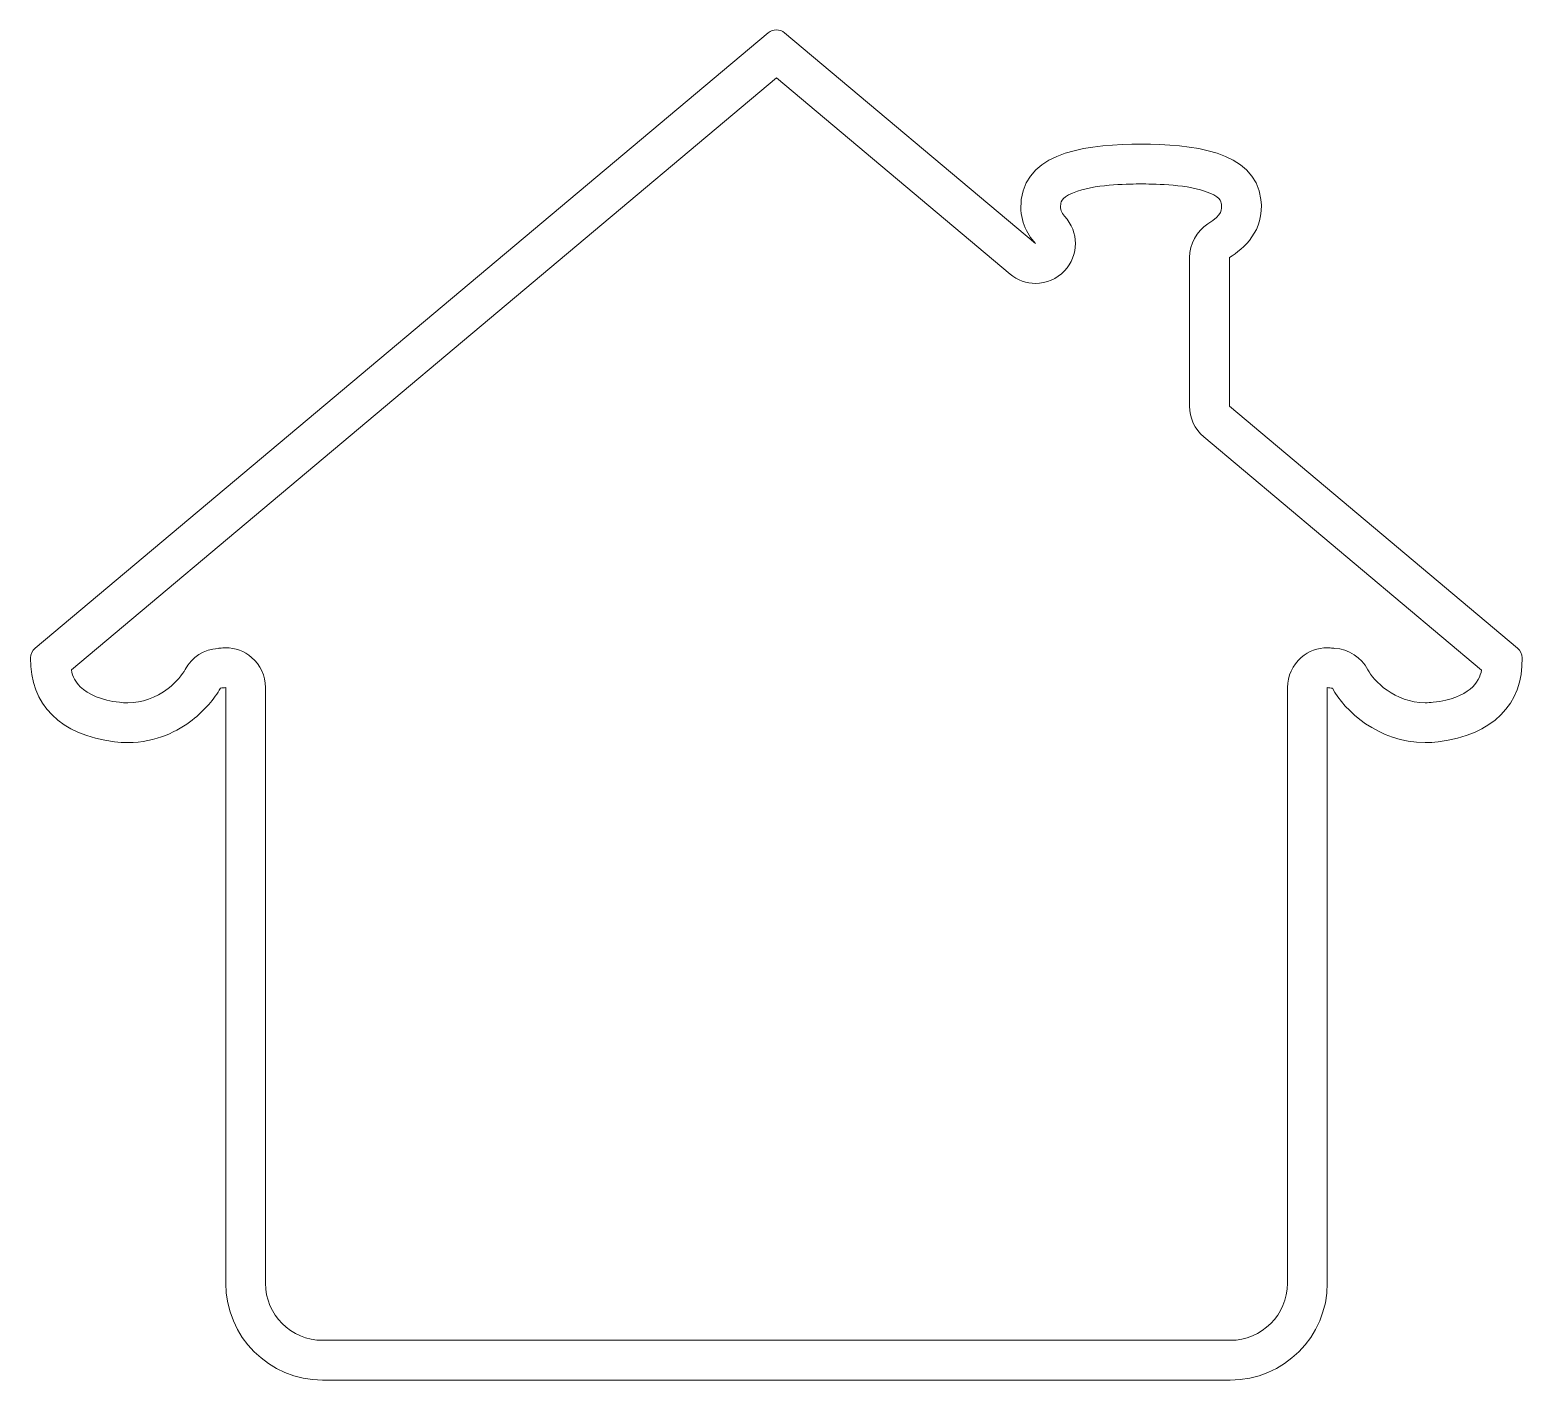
# Model space of a CAD drawing. Header units: millimetres. Extents: x -179 to 704, y -319 to -8.
# Drawn here: x 538.2 to 704.2, y -318.8 to -168.8 of the extents above; entities that cross this region are included whole.
import ezdxf

# ---------------------------------------------------------------- set-up
doc = ezdxf.new("R2010")
doc.units = ezdxf.units.MM
doc.header["$MEASUREMENT"] = 0
doc.layers.add('Layer1', color=7, linetype='Continuous')

msp = doc.modelspace()

# ---------------------------------------------------------------- linework, layer by layer
at = {"layer": 'Layer1', "lineweight": 0}
for points, knots in [([(621.19, -168.84), (620.87, -168.84), (620.54, -168.95), (620.28, -169.17), (620.28, -169.17), (538.79, -237.54), (538.79, -237.54), (538.48, -237.81), (538.3, -238.19), (538.29, -238.6), (538.21, -243.8), (541.61, -247.2), (547.63, -247.93), (548.13, -247.99), (548.62, -248.02), (549.09, -248.02), (552.27, -248.02), (554.71, -246.7), (556.26, -245.51), (557.6, -244.48), (558.76, -243.14), (559.38, -241.96), (559.58, -241.95), (559.78, -241.93), (559.98, -241.9), (559.98, -241.9), (559.98, -308.07), (559.98, -308.07), (559.98, -314.01), (564.81, -318.84), (570.74, -318.84), (570.74, -318.84), (671.63, -318.84), (671.63, -318.84), (677.58, -318.84), (682.42, -314.01), (682.42, -308.07), (682.42, -308.07), (682.42, -241.91), (682.42, -241.91), (682.61, -241.94), (682.8, -241.95), (683, -241.97), (684.28, -244.44), (688.09, -248.01), (693.31, -248.01), (693.31, -248.01), (693.31, -248.01), (693.31, -248.01), (693.78, -248.01), (694.26, -247.99), (694.75, -247.93), (700.79, -247.2), (704.19, -243.79), (704.07, -238.59), (704.06, -238.19), (703.88, -237.81), (703.57, -237.54), (703.57, -237.54), (671.53, -210.65), (671.53, -210.65), (671.53, -210.65), (671.53, -194.13), (671.53, -194.13), (673.14, -193.1), (675.46, -191.21), (675.04, -187.69), (674.39, -182.18), (667.13, -181.54), (661.72, -181.54), (656.32, -181.54), (649.06, -182.18), (648.41, -187.69), (648.15, -189.9), (648.96, -191.46), (650, -192.57), (650, -192.57), (622.1, -169.17), (622.1, -169.17), (621.83, -168.95), (621.51, -168.84), (621.19, -168.84), (621.19, -168.84), (621.19, -168.84), (621.19, -168.84)], [0, 0, 0, 0, 1, 1, 1, 2, 2, 2, 3, 3, 3, 4, 4, 4, 5, 5, 5, 6, 6, 6, 7, 7, 7, 8, 8, 8, 9, 9, 9, 10, 10, 10, 11, 11, 11, 12, 12, 12, 13, 13, 13, 14, 14, 14, 15, 15, 15, 16, 16, 16, 17, 17, 17, 18, 18, 18, 19, 19, 19, 20, 20, 20, 21, 21, 21, 22, 22, 22, 23, 23, 23, 24, 24, 24, 25, 25, 25, 26, 26, 26, 27, 27, 27, 28, 28, 28, 28]), ([(621.19, -174.18), (621.19, -174.18), (647.16, -195.96), (647.16, -195.96), (647.98, -196.65), (648.99, -197), (650, -197), (651.17, -197), (652.34, -196.53), (653.21, -195.61), (654.82, -193.92), (654.82, -191.26), (653.22, -189.55), (652.83, -189.14), (652.73, -188.8), (652.8, -188.21), (652.83, -187.91), (652.9, -187.33), (654.67, -186.75), (657.05, -185.96), (660.57, -185.96), (661.72, -185.96), (662.88, -185.96), (666.4, -185.96), (668.78, -186.75), (670.55, -187.33), (670.62, -187.9), (670.65, -188.21), (670.72, -188.75), (670.79, -189.36), (669.15, -190.4), (667.88, -191.21), (667.11, -192.62), (667.11, -194.13), (667.11, -194.13), (667.11, -210.65), (667.11, -210.65), (667.11, -211.96), (667.68, -213.2), (668.68, -214.04), (668.68, -214.04), (699.57, -239.96), (699.57, -239.96), (699.3, -241.31), (698.24, -243.05), (694.2, -243.54), (693.91, -243.58), (693.61, -243.59), (693.31, -243.59), (689.92, -243.59), (687.54, -241.13), (686.92, -239.93), (686.2, -238.54), (684.79, -237.63), (683.23, -237.55), (683.17, -237.55), (683.11, -237.54), (683.06, -237.53), (682.84, -237.5), (682.63, -237.49), (682.42, -237.49), (681.36, -237.49), (680.33, -237.86), (679.53, -238.56), (678.55, -239.4), (677.99, -240.62), (677.99, -241.91), (677.99, -241.91), (677.99, -308.07), (677.99, -308.07), (677.99, -311.57), (675.14, -314.42), (671.63, -314.42), (671.63, -314.42), (570.74, -314.42), (570.74, -314.42), (567.24, -314.42), (564.4, -311.57), (564.4, -308.07), (564.4, -308.07), (564.4, -241.9), (564.4, -241.9), (564.4, -240.61), (563.84, -239.39), (562.86, -238.55), (562.05, -237.86), (561.03, -237.48), (559.98, -237.48), (559.76, -237.48), (559.53, -237.5), (559.31, -237.53), (559.25, -237.54), (559.19, -237.55), (559.14, -237.55), (557.58, -237.64), (556.19, -238.53), (555.47, -239.91), (555.19, -240.43), (554.48, -241.3), (553.57, -242.01), (552.19, -243.06), (550.69, -243.6), (549.09, -243.6), (548.79, -243.6), (548.48, -243.58), (548.16, -243.54), (546.2, -243.3), (544.69, -242.7), (543.8, -241.81), (543.3, -241.31), (542.97, -240.7), (542.82, -239.94), (542.82, -239.94), (621.19, -174.18), (621.19, -174.18)], [0, 0, 0, 0, 1, 1, 1, 2, 2, 2, 3, 3, 3, 4, 4, 4, 5, 5, 5, 6, 6, 6, 7, 7, 7, 8, 8, 8, 9, 9, 9, 10, 10, 10, 11, 11, 11, 12, 12, 12, 13, 13, 13, 14, 14, 14, 15, 15, 15, 16, 16, 16, 17, 17, 17, 18, 18, 18, 19, 19, 19, 20, 20, 20, 21, 21, 21, 22, 22, 22, 23, 23, 23, 24, 24, 24, 25, 25, 25, 26, 26, 26, 27, 27, 27, 28, 28, 28, 29, 29, 29, 30, 30, 30, 31, 31, 31, 32, 32, 32, 33, 33, 33, 34, 34, 34, 35, 35, 35, 36, 36, 36, 37, 37, 37, 38, 38, 38, 38])]:
    msp.add_open_spline(points, degree=3, knots=knots, dxfattribs=at)

doc.saveas('drawing.dxf')
